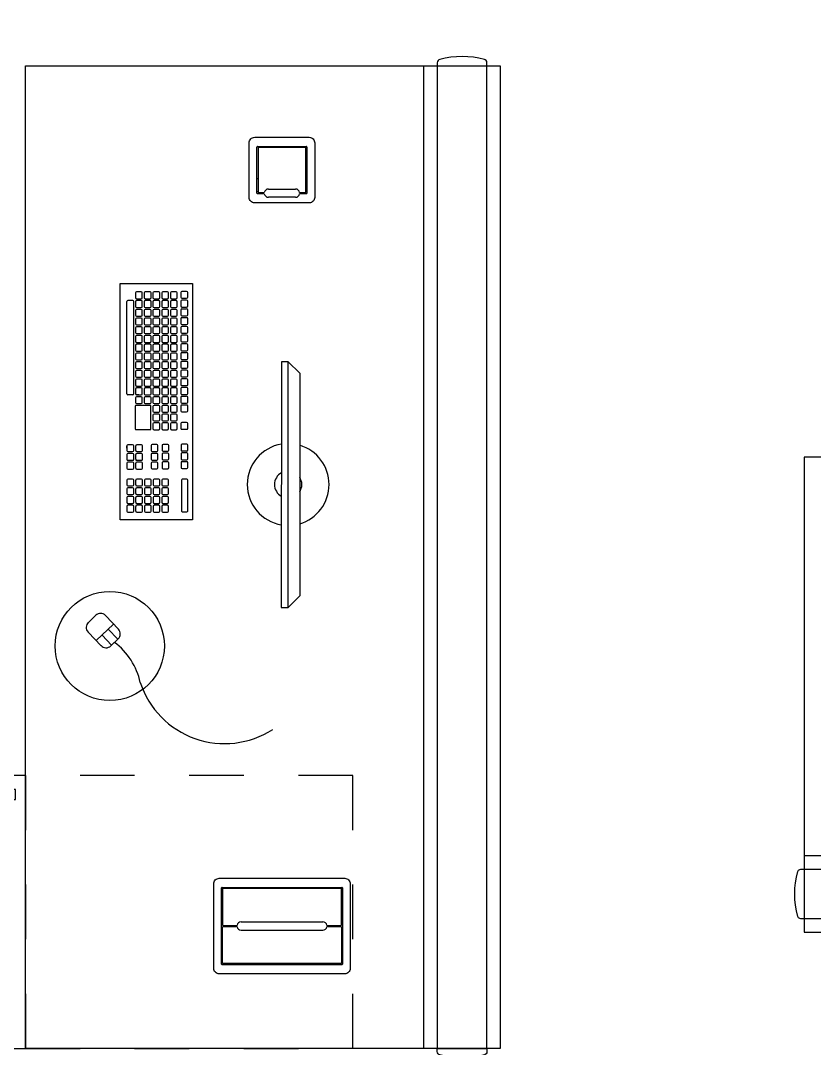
# Model space of a CAD drawing. Extents: x -1.7 to 87, y -33.6 to 19.
# Drawn here: x 11.156 to 12.611, y 4.284 to 6.167 of the extents above; entities that cross this region are included whole.
import ezdxf

# ---------------------------------------------------------------- set-up
doc = ezdxf.new("R2010")
doc.units = 0
doc.linetypes.add('DASHED2', pattern=[9.525, 6.35, -3.175])
doc.linetypes.add('HIDDEN', pattern=[0.375, 0.25, -0.125])
doc.layers.add('AR-MOB', color=2, linetype='Continuous')

# ---------------------------------------------------------------- blocks, each defined once
blk = doc.blocks.new('ar-mob.33')
at = {"color": 1}
for p, q in [((43.9682, -4.3999), (43.9682, -4.4056)), ((43.9682, -4.4056), (43.9699, -4.4056)), ((43.9699, -4.4056), (44.0575, -4.4056)), ((44.0575, -4.4056), (44.0592, -4.4056)), ((44.0592, -4.4056), (44.0592, -4.3999)), ((43.6827, -4.9476), (43.6824, -5.3976)), ((43.6952, -4.9476), (43.6827, -4.9476)), ((43.6949, -5.3976), (43.6952, -4.9476)), ((43.6824, -5.3976), (43.6949, -5.3976)), ((43.9682, -6.2056), (43.9699, -6.2056)), ((43.9682, -6.2114), (43.9682, -6.2056)), ((43.9699, -6.2056), (44.0575, -6.2056)), ((44.0575, -6.2056), (44.0592, -6.2056)), ((44.0592, -6.2056), (44.0592, -6.2114))]:
    blk.add_line(p, q, dxfattribs=at)
at = {"color": 253}
for p, q in [((43.6379, -4.6389), (43.6379, -4.5544)), ((43.6389, -4.5534), (43.7284, -4.5534)), ((43.7275, -4.5554), (43.6399, -4.5554)), ((43.6399, -4.5554), (43.6399, -4.6369)), ((43.7275, -4.6369), (43.7275, -4.5554)), ((43.7294, -4.5544), (43.7294, -4.6389)), ((43.6379, -4.6122), (43.6399, -4.6122)), ((43.6587, -4.6314), (43.7087, -4.6314)), ((43.6399, -4.6362), (43.6379, -4.6362)), ((43.6508, -4.6399), (43.6389, -4.6399)), ((43.6409, -4.6379), (43.6508, -4.6379)), ((43.7087, -4.6464), (43.6587, -4.6464)), ((43.7165, -4.6379), (43.7265, -4.6379)), ((43.7284, -4.6399), (43.7165, -4.6399)), ((43.5729, -6.0512), (43.5729, -5.9117)), ((43.5739, -5.9107), (43.7934, -5.9107)), ((43.7944, -5.9117), (43.7944, -6.0512)), ((43.5749, -5.9127), (43.5749, -5.9795)), ((43.7925, -5.9127), (43.5749, -5.9127)), ((43.7925, -5.9795), (43.7925, -5.9127)), ((43.5749, -5.9695), (43.5729, -5.9695)), ((43.5749, -6.0502), (43.5749, -5.9835)), ((43.5759, -5.9805), (43.6008, -5.9805)), ((43.5759, -5.9825), (43.6008, -5.9825)), ((43.5805, -5.9825), (43.5805, -5.9805)), ((43.6087, -5.974), (43.7587, -5.974)), ((43.7665, -5.9805), (43.7915, -5.9805)), ((43.7665, -5.9825), (43.7915, -5.9825)), ((43.7868, -5.9825), (43.7868, -5.9805)), ((43.7925, -5.9695), (43.7944, -5.9695)), ((43.7925, -5.9835), (43.7925, -6.0502)), ((43.5729, -5.9935), (43.5749, -5.9935)), ((43.6087, -5.989), (43.7587, -5.989)), ((43.7944, -5.9935), (43.7925, -5.9935)), ((43.7934, -6.0522), (43.5739, -6.0522)), ((43.7925, -6.0502), (43.5749, -6.0502))]:
    blk.add_line(p, q, dxfattribs=at)
at = {"color": 2}
for p, q in [((43.3872, -4.8046), (43.5198, -4.8046)), ((43.3872, -5.2375), (43.3872, -4.8046)), ((43.5198, -4.8046), (43.5198, -5.2375)), ((43.6952, -4.9476), (43.7164, -4.9688)), ((43.7164, -4.9688), (43.7161, -5.3764)), ((43.5198, -5.2375), (43.3872, -5.2375)), ((43.6949, -5.3976), (43.7161, -5.3764)), ((43.3426, -5.4122), (43.3289, -5.4252)), ((43.384, -5.4376), (43.3602, -5.4126)), ((43.3751, -5.4283), (43.3433, -5.4585)), ((43.3827, -5.4561), (43.3653, -5.4377)), ((43.3653, -5.4377), (43.3827, -5.4561)), ((43.3284, -5.4429), (43.3522, -5.4679)), ((43.3716, -5.4667), (43.3541, -5.4483)), ((43.3699, -5.4683), (43.3836, -5.4553))]:
    blk.add_line(p, q, dxfattribs=at)
at = {"color": 252}
for p, q in [((43.4259, -4.8198), (43.4172, -4.8198)), ((43.4419, -4.8198), (43.4332, -4.8198)), ((43.4579, -4.8198), (43.4492, -4.8198)), ((43.4739, -4.8198), (43.4652, -4.8198)), ((43.4899, -4.8198), (43.4812, -4.8198)), ((43.509, -4.8191), (43.5004, -4.8191)), ((43.3996, -5.0066), (43.3996, -4.8374)), ((43.4104, -4.8358), (43.4012, -4.8358)), ((43.412, -5.0066), (43.412, -4.8374)), ((43.4153, -4.8217), (43.4153, -4.8303)), ((43.4153, -4.8377), (43.4153, -4.8463)), ((43.4172, -4.8322), (43.4259, -4.8322)), ((43.4215, -4.8358), (43.4172, -4.8358)), ((43.4259, -4.8358), (43.4172, -4.8358)), ((43.4278, -4.8303), (43.4278, -4.8217)), ((43.4278, -4.8463), (43.4278, -4.8377)), ((43.4313, -4.8217), (43.4313, -4.8303)), ((43.4313, -4.8377), (43.4313, -4.8463)), ((43.4332, -4.8322), (43.4419, -4.8322)), ((43.4419, -4.8358), (43.4332, -4.8358)), ((43.4438, -4.8303), (43.4438, -4.8217)), ((43.4438, -4.8463), (43.4438, -4.8377)), ((43.4473, -4.8217), (43.4473, -4.8303)), ((43.4473, -4.8377), (43.4473, -4.8463)), ((43.4492, -4.8322), (43.4579, -4.8322)), ((43.4579, -4.8358), (43.4492, -4.8358)), ((43.4598, -4.8303), (43.4598, -4.8217)), ((43.4598, -4.8463), (43.4598, -4.8377)), ((43.4633, -4.8217), (43.4633, -4.8303)), ((43.4633, -4.8377), (43.4633, -4.8463)), ((43.4652, -4.8322), (43.4739, -4.8322)), ((43.4739, -4.8358), (43.4652, -4.8358)), ((43.4758, -4.8303), (43.4758, -4.8217)), ((43.4758, -4.8463), (43.4758, -4.8377)), ((43.4793, -4.8217), (43.4793, -4.8303)), ((43.4793, -4.8377), (43.4793, -4.8463)), ((43.4812, -4.8322), (43.4899, -4.8322)), ((43.4899, -4.8358), (43.4812, -4.8358)), ((43.4918, -4.8303), (43.4918, -4.8217)), ((43.4918, -4.8463), (43.4918, -4.8377)), ((43.4985, -4.8209), (43.4985, -4.8296)), ((43.4985, -4.8369), (43.4985, -4.8456)), ((43.5004, -4.8315), (43.509, -4.8315)), ((43.509, -4.8351), (43.5004, -4.8351)), ((43.5109, -4.8296), (43.5109, -4.8209)), ((43.5109, -4.8456), (43.5109, -4.8369)), ((43.4153, -4.8537), (43.4153, -4.8623)), ((43.4172, -4.8482), (43.4259, -4.8482)), ((43.4259, -4.8518), (43.4172, -4.8518)), ((43.4278, -4.8623), (43.4278, -4.8537)), ((43.4313, -4.8537), (43.4313, -4.8623)), ((43.4332, -4.8482), (43.4419, -4.8482)), ((43.4419, -4.8518), (43.4332, -4.8518)), ((43.4438, -4.8623), (43.4438, -4.8537)), ((43.4473, -4.8537), (43.4473, -4.8623)), ((43.4492, -4.8482), (43.4579, -4.8482)), ((43.4579, -4.8518), (43.4492, -4.8518)), ((43.4598, -4.8623), (43.4598, -4.8537)), ((43.4633, -4.8537), (43.4633, -4.8623)), ((43.4652, -4.8482), (43.4739, -4.8482)), ((43.4739, -4.8518), (43.4652, -4.8518)), ((43.4758, -4.8623), (43.4758, -4.8537)), ((43.4793, -4.8537), (43.4793, -4.8623)), ((43.4812, -4.8482), (43.4899, -4.8482)), ((43.4899, -4.8518), (43.4812, -4.8518)), ((43.4918, -4.8623), (43.4918, -4.8537)), ((43.4985, -4.8529), (43.4985, -4.8616)), ((43.5004, -4.8475), (43.509, -4.8475)), ((43.509, -4.8511), (43.5004, -4.8511)), ((43.5109, -4.8616), (43.5109, -4.8529)), ((43.4153, -4.8697), (43.4153, -4.8783)), ((43.4172, -4.8642), (43.4259, -4.8642)), ((43.4259, -4.8678), (43.4172, -4.8678)), ((43.4278, -4.8783), (43.4278, -4.8697)), ((43.4313, -4.8697), (43.4313, -4.8783)), ((43.4332, -4.8642), (43.4419, -4.8642)), ((43.4419, -4.8678), (43.4332, -4.8678)), ((43.4438, -4.8783), (43.4438, -4.8697)), ((43.4473, -4.8697), (43.4473, -4.8783)), ((43.4492, -4.8642), (43.4579, -4.8642)), ((43.4579, -4.8678), (43.4492, -4.8678)), ((43.4598, -4.8783), (43.4598, -4.8697)), ((43.4633, -4.8697), (43.4633, -4.8783)), ((43.4652, -4.8642), (43.4739, -4.8642)), ((43.4739, -4.8678), (43.4652, -4.8678)), ((43.4758, -4.8783), (43.4758, -4.8697)), ((43.4793, -4.8697), (43.4793, -4.8783)), ((43.4812, -4.8642), (43.4899, -4.8642)), ((43.4899, -4.8678), (43.4812, -4.8678)), ((43.4918, -4.8783), (43.4918, -4.8697)), ((43.4985, -4.8689), (43.4985, -4.8776)), ((43.5004, -4.8635), (43.509, -4.8635)), ((43.509, -4.8671), (43.5004, -4.8671)), ((43.5109, -4.8776), (43.5109, -4.8689)), ((43.4153, -4.8857), (43.4153, -4.8943)), ((43.4172, -4.8802), (43.4259, -4.8802)), ((43.4259, -4.8838), (43.4172, -4.8838)), ((43.4278, -4.8943), (43.4278, -4.8857)), ((43.4313, -4.8857), (43.4313, -4.8943)), ((43.4332, -4.8802), (43.4419, -4.8802)), ((43.4419, -4.8838), (43.4332, -4.8838)), ((43.4438, -4.8943), (43.4438, -4.8857)), ((43.4473, -4.8857), (43.4473, -4.8943)), ((43.4492, -4.8802), (43.4579, -4.8802)), ((43.4579, -4.8838), (43.4492, -4.8838)), ((43.4598, -4.8943), (43.4598, -4.8857)), ((43.4633, -4.8857), (43.4633, -4.8943)), ((43.4652, -4.8802), (43.4739, -4.8802)), ((43.4739, -4.8838), (43.4652, -4.8838)), ((43.4758, -4.8943), (43.4758, -4.8857)), ((43.4793, -4.8857), (43.4793, -4.8943)), ((43.4812, -4.8802), (43.4899, -4.8802)), ((43.4899, -4.8838), (43.4812, -4.8838)), ((43.4918, -4.8943), (43.4918, -4.8857)), ((43.4985, -4.8849), (43.4985, -4.8936)), ((43.5004, -4.8795), (43.509, -4.8795)), ((43.509, -4.8831), (43.5004, -4.8831)), ((43.5004, -4.8955), (43.509, -4.8955)), ((43.5109, -4.8936), (43.5109, -4.8849)), ((43.4153, -4.9017), (43.4153, -4.9103)), ((43.4172, -4.8962), (43.4259, -4.8962)), ((43.4259, -4.8998), (43.4172, -4.8998)), ((43.4172, -4.9122), (43.4259, -4.9122)), ((43.4278, -4.9103), (43.4278, -4.9017)), ((43.4313, -4.9017), (43.4313, -4.9103)), ((43.4332, -4.8962), (43.4419, -4.8962)), ((43.4419, -4.8998), (43.4332, -4.8998)), ((43.4332, -4.9122), (43.4419, -4.9122)), ((43.4438, -4.9103), (43.4438, -4.9017)), ((43.4473, -4.9017), (43.4473, -4.9103)), ((43.4492, -4.8962), (43.4579, -4.8962)), ((43.4579, -4.8998), (43.4492, -4.8998)), ((43.4492, -4.9122), (43.4579, -4.9122)), ((43.4598, -4.9103), (43.4598, -4.9017)), ((43.4633, -4.9017), (43.4633, -4.9103)), ((43.4652, -4.8962), (43.4739, -4.8962)), ((43.4739, -4.8998), (43.4652, -4.8998)), ((43.4652, -4.9122), (43.4739, -4.9122)), ((43.4758, -4.9103), (43.4758, -4.9017)), ((43.4793, -4.9017), (43.4793, -4.9103)), ((43.4812, -4.8962), (43.4899, -4.8962)), ((43.4899, -4.8998), (43.4812, -4.8998)), ((43.4812, -4.9122), (43.4899, -4.9122)), ((43.4918, -4.9103), (43.4918, -4.9017)), ((43.4985, -4.9009), (43.4985, -4.9096)), ((43.509, -4.8991), (43.5004, -4.8991)), ((43.5004, -4.9115), (43.509, -4.9115)), ((43.5109, -4.9096), (43.5109, -4.9009)), ((43.4153, -4.9177), (43.4153, -4.9263)), ((43.4259, -4.9158), (43.4172, -4.9158)), ((43.4172, -4.9282), (43.4259, -4.9282)), ((43.4259, -4.9318), (43.4172, -4.9318)), ((43.4278, -4.9263), (43.4278, -4.9177)), ((43.4313, -4.9177), (43.4313, -4.9263)), ((43.4419, -4.9158), (43.4332, -4.9158)), ((43.4332, -4.9282), (43.4419, -4.9282)), ((43.4419, -4.9318), (43.4332, -4.9318)), ((43.4438, -4.9263), (43.4438, -4.9177)), ((43.4473, -4.9177), (43.4473, -4.9263)), ((43.4579, -4.9158), (43.4492, -4.9158)), ((43.4492, -4.9282), (43.4579, -4.9282)), ((43.4579, -4.9318), (43.4492, -4.9318)), ((43.4598, -4.9263), (43.4598, -4.9177)), ((43.4633, -4.9177), (43.4633, -4.9263)), ((43.4739, -4.9158), (43.4652, -4.9158)), ((43.4652, -4.9282), (43.4739, -4.9282)), ((43.4739, -4.9318), (43.4652, -4.9318)), ((43.4758, -4.9263), (43.4758, -4.9177)), ((43.4793, -4.9177), (43.4793, -4.9263)), ((43.4899, -4.9158), (43.4812, -4.9158)), ((43.4812, -4.9282), (43.4899, -4.9282)), ((43.4899, -4.9318), (43.4812, -4.9318)), ((43.4918, -4.9263), (43.4918, -4.9177)), ((43.4985, -4.9169), (43.4985, -4.9256)), ((43.4985, -4.9329), (43.4985, -4.9416)), ((43.509, -4.9151), (43.5004, -4.9151)), ((43.5004, -4.9275), (43.509, -4.9275)), ((43.509, -4.9311), (43.5004, -4.9311)), ((43.5109, -4.9256), (43.5109, -4.9169)), ((43.5109, -4.9416), (43.5109, -4.9329)), ((43.4153, -4.9337), (43.4153, -4.9423)), ((43.4153, -4.9497), (43.4153, -4.9583)), ((43.4172, -4.9442), (43.4259, -4.9442)), ((43.4259, -4.9478), (43.4172, -4.9478)), ((43.4278, -4.9423), (43.4278, -4.9337)), ((43.4278, -4.9583), (43.4278, -4.9497)), ((43.4313, -4.9337), (43.4313, -4.9423)), ((43.4313, -4.9497), (43.4313, -4.9583)), ((43.4332, -4.9442), (43.4419, -4.9442)), ((43.4419, -4.9478), (43.4332, -4.9478)), ((43.4438, -4.9423), (43.4438, -4.9337)), ((43.4438, -4.9583), (43.4438, -4.9497)), ((43.4473, -4.9337), (43.4473, -4.9423)), ((43.4473, -4.9497), (43.4473, -4.9583)), ((43.4492, -4.9442), (43.4579, -4.9442)), ((43.4579, -4.9478), (43.4492, -4.9478)), ((43.4598, -4.9423), (43.4598, -4.9337)), ((43.4598, -4.9583), (43.4598, -4.9497)), ((43.4633, -4.9337), (43.4633, -4.9423)), ((43.4633, -4.9497), (43.4633, -4.9583)), ((43.4652, -4.9442), (43.4739, -4.9442)), ((43.4739, -4.9478), (43.4652, -4.9478)), ((43.4758, -4.9423), (43.4758, -4.9337)), ((43.4758, -4.9583), (43.4758, -4.9497)), ((43.4793, -4.9337), (43.4793, -4.9423)), ((43.4793, -4.9497), (43.4793, -4.9583)), ((43.4812, -4.9442), (43.4899, -4.9442)), ((43.4899, -4.9478), (43.4812, -4.9478)), ((43.4918, -4.9423), (43.4918, -4.9337)), ((43.4918, -4.9583), (43.4918, -4.9497)), ((43.4985, -4.9489), (43.4985, -4.9576)), ((43.5004, -4.9435), (43.509, -4.9435)), ((43.509, -4.9471), (43.5004, -4.9471)), ((43.5109, -4.9576), (43.5109, -4.9489)), ((43.4153, -4.9657), (43.4153, -4.9743)), ((43.4172, -4.9602), (43.4259, -4.9602)), ((43.4259, -4.9638), (43.4172, -4.9638)), ((43.4278, -4.9743), (43.4278, -4.9657)), ((43.4313, -4.9657), (43.4313, -4.9743)), ((43.4332, -4.9602), (43.4419, -4.9602)), ((43.4419, -4.9638), (43.4332, -4.9638)), ((43.4438, -4.9743), (43.4438, -4.9657)), ((43.4473, -4.9657), (43.4473, -4.9743)), ((43.4492, -4.9602), (43.4579, -4.9602)), ((43.4579, -4.9638), (43.4492, -4.9638)), ((43.4598, -4.9743), (43.4598, -4.9657)), ((43.4633, -4.9657), (43.4633, -4.9743)), ((43.4652, -4.9602), (43.4739, -4.9602)), ((43.4739, -4.9638), (43.4652, -4.9638)), ((43.4758, -4.9743), (43.4758, -4.9657)), ((43.4793, -4.9657), (43.4793, -4.9743)), ((43.4812, -4.9602), (43.4899, -4.9602)), ((43.4899, -4.9638), (43.4812, -4.9638)), ((43.4918, -4.9743), (43.4918, -4.9657)), ((43.4985, -4.9649), (43.4985, -4.9736)), ((43.5004, -4.9595), (43.509, -4.9595)), ((43.509, -4.9631), (43.5004, -4.9631)), ((43.5109, -4.9736), (43.5109, -4.9649)), ((43.4153, -4.9817), (43.4153, -4.9903)), ((43.4172, -4.9762), (43.4259, -4.9762)), ((43.4259, -4.9798), (43.4172, -4.9798)), ((43.4278, -4.9903), (43.4278, -4.9817)), ((43.4313, -4.9817), (43.4313, -4.9903)), ((43.4332, -4.9762), (43.4419, -4.9762)), ((43.4419, -4.9798), (43.4332, -4.9798)), ((43.4438, -4.9903), (43.4438, -4.9817)), ((43.4473, -4.9817), (43.4473, -4.9903)), ((43.4492, -4.9762), (43.4579, -4.9762)), ((43.4579, -4.9798), (43.4492, -4.9798)), ((43.4598, -4.9903), (43.4598, -4.9817)), ((43.4633, -4.9817), (43.4633, -4.9903)), ((43.4652, -4.9762), (43.4739, -4.9762)), ((43.4739, -4.9798), (43.4652, -4.9798)), ((43.4758, -4.9903), (43.4758, -4.9817)), ((43.4793, -4.9817), (43.4793, -4.9903)), ((43.4812, -4.9762), (43.4899, -4.9762)), ((43.4899, -4.9798), (43.4812, -4.9798)), ((43.4918, -4.9903), (43.4918, -4.9817)), ((43.4985, -4.9809), (43.4985, -4.9896)), ((43.5004, -4.9755), (43.509, -4.9755)), ((43.509, -4.9791), (43.5004, -4.9791)), ((43.5109, -4.9896), (43.5109, -4.9809)), ((43.4104, -5.0082), (43.4012, -5.0082)), ((43.4153, -4.9977), (43.4153, -5.0063)), ((43.4172, -4.9922), (43.4259, -4.9922)), ((43.4259, -4.9958), (43.4172, -4.9958)), ((43.4172, -5.0082), (43.4259, -5.0082)), ((43.4215, -5.0082), (43.4172, -5.0082)), ((43.4278, -5.0063), (43.4278, -4.9977)), ((43.4313, -4.9977), (43.4313, -5.0063)), ((43.4332, -4.9922), (43.4419, -4.9922)), ((43.4419, -4.9958), (43.4332, -4.9958)), ((43.4332, -5.0082), (43.4419, -5.0082)), ((43.4438, -5.0063), (43.4438, -4.9977)), ((43.4473, -4.9977), (43.4473, -5.0063)), ((43.4492, -4.9922), (43.4579, -4.9922)), ((43.4579, -4.9958), (43.4492, -4.9958)), ((43.4492, -5.0082), (43.4579, -5.0082)), ((43.4598, -5.0063), (43.4598, -4.9977)), ((43.4633, -4.9977), (43.4633, -5.0063)), ((43.4652, -4.9922), (43.4739, -4.9922)), ((43.4739, -4.9958), (43.4652, -4.9958)), ((43.4652, -5.0082), (43.4739, -5.0082)), ((43.4758, -5.0063), (43.4758, -4.9977)), ((43.4793, -4.9977), (43.4793, -5.0063)), ((43.4812, -4.9922), (43.4899, -4.9922)), ((43.4899, -4.9958), (43.4812, -4.9958)), ((43.4812, -5.0082), (43.4899, -5.0082)), ((43.4918, -5.0063), (43.4918, -4.9977)), ((43.4985, -4.9969), (43.4985, -5.0056)), ((43.5004, -4.9915), (43.509, -4.9915)), ((43.509, -4.9951), (43.5004, -4.9951)), ((43.5004, -5.0075), (43.509, -5.0075)), ((43.5109, -5.0056), (43.5109, -4.9969)), ((43.4153, -5.0137), (43.4153, -5.0223)), ((43.4259, -5.0118), (43.4172, -5.0118)), ((43.4172, -5.0242), (43.4259, -5.0242)), ((43.4278, -5.0223), (43.4278, -5.0137)), ((43.4313, -5.0137), (43.4313, -5.0223)), ((43.4419, -5.0118), (43.4332, -5.0118)), ((43.4332, -5.0242), (43.4419, -5.0242)), ((43.4438, -5.0223), (43.4438, -5.0137)), ((43.4473, -5.0137), (43.4473, -5.0223)), ((43.4579, -5.0118), (43.4492, -5.0118)), ((43.4492, -5.0242), (43.4579, -5.0242)), ((43.4598, -5.0223), (43.4598, -5.0137)), ((43.4633, -5.0137), (43.4633, -5.0223)), ((43.4739, -5.0118), (43.4652, -5.0118)), ((43.4652, -5.0242), (43.4739, -5.0242)), ((43.4758, -5.0223), (43.4758, -5.0137)), ((43.4793, -5.0137), (43.4793, -5.0223)), ((43.4899, -5.0118), (43.4812, -5.0118)), ((43.4812, -5.0242), (43.4899, -5.0242)), ((43.4918, -5.0223), (43.4918, -5.0137)), ((43.4985, -5.0129), (43.4985, -5.0216)), ((43.509, -5.0111), (43.5004, -5.0111)), ((43.5004, -5.0235), (43.509, -5.0235)), ((43.509, -5.0271), (43.5004, -5.0271)), ((43.5109, -5.0216), (43.5109, -5.0129)), ((43.4149, -5.0292), (43.4149, -5.0704)), ((43.4421, -5.0276), (43.4165, -5.0276)), ((43.4437, -5.0704), (43.4437, -5.0292)), ((43.4473, -5.0297), (43.4473, -5.0383)), ((43.4473, -5.0457), (43.4473, -5.0543)), ((43.4579, -5.0278), (43.4492, -5.0278)), ((43.4492, -5.0402), (43.4579, -5.0402)), ((43.4579, -5.0438), (43.4492, -5.0438)), ((43.4598, -5.0383), (43.4598, -5.0297)), ((43.4598, -5.0543), (43.4598, -5.0457)), ((43.4633, -5.0297), (43.4633, -5.0383)), ((43.4633, -5.0457), (43.4633, -5.0543)), ((43.4739, -5.0278), (43.4652, -5.0278)), ((43.4652, -5.0402), (43.4739, -5.0402)), ((43.4739, -5.0438), (43.4652, -5.0438)), ((43.4758, -5.0383), (43.4758, -5.0297)), ((43.4758, -5.0543), (43.4758, -5.0457)), ((43.4793, -5.0297), (43.4793, -5.0383)), ((43.4793, -5.0457), (43.4793, -5.0543)), ((43.4899, -5.0278), (43.4812, -5.0278)), ((43.4812, -5.0402), (43.4899, -5.0402)), ((43.4899, -5.0438), (43.4812, -5.0438)), ((43.4918, -5.0383), (43.4918, -5.0297)), ((43.4918, -5.0543), (43.4918, -5.0457)), ((43.4985, -5.0289), (43.4985, -5.0376)), ((43.5004, -5.0395), (43.509, -5.0395)), ((43.5109, -5.0376), (43.5109, -5.0289)), ((43.4473, -5.0617), (43.4473, -5.0703)), ((43.4492, -5.0562), (43.4579, -5.0562)), ((43.4579, -5.0598), (43.4492, -5.0598)), ((43.4598, -5.0703), (43.4598, -5.0617)), ((43.4633, -5.0617), (43.4633, -5.0703)), ((43.4652, -5.0562), (43.4739, -5.0562)), ((43.4739, -5.0598), (43.4652, -5.0598)), ((43.4758, -5.0703), (43.4758, -5.0617)), ((43.4793, -5.0617), (43.4793, -5.0703)), ((43.4812, -5.0562), (43.4899, -5.0562)), ((43.4899, -5.0598), (43.4812, -5.0598)), ((43.4918, -5.0703), (43.4918, -5.0617)), ((43.4985, -5.0609), (43.4985, -5.0696)), ((43.509, -5.0591), (43.5004, -5.0591)), ((43.5109, -5.0696), (43.5109, -5.0609)), ((43.4165, -5.072), (43.4421, -5.072)), ((43.4492, -5.0722), (43.4579, -5.0722)), ((43.4652, -5.0722), (43.4739, -5.0722)), ((43.4812, -5.0722), (43.4899, -5.0722)), ((43.5004, -5.0715), (43.509, -5.0715)), ((43.3996, -5.106), (43.3996, -5.1017)), ((43.3996, -5.1017), (43.3996, -5.1104)), ((43.4101, -5.0998), (43.4015, -5.0998)), ((43.412, -5.106), (43.412, -5.1017)), ((43.412, -5.1104), (43.412, -5.1017)), ((43.4156, -5.1017), (43.4156, -5.1104)), ((43.4261, -5.0998), (43.4175, -5.0998)), ((43.428, -5.1104), (43.428, -5.1017)), ((43.4438, -5.1014), (43.4438, -5.1101)), ((43.4544, -5.0995), (43.4457, -5.0995)), ((43.4563, -5.1101), (43.4563, -5.1014)), ((43.4639, -5.101), (43.4639, -5.1097)), ((43.4745, -5.0991), (43.4658, -5.0991)), ((43.4764, -5.1097), (43.4764, -5.101)), ((43.4987, -5.1007), (43.4987, -5.1094)), ((43.5093, -5.0988), (43.5006, -5.0988)), ((43.5112, -5.1094), (43.5112, -5.1007)), ((43.3996, -5.1177), (43.3996, -5.1264)), ((43.4015, -5.1123), (43.4101, -5.1123)), ((43.4101, -5.1158), (43.4015, -5.1158)), ((43.412, -5.1264), (43.412, -5.1177)), ((43.4156, -5.1177), (43.4156, -5.1264)), ((43.4175, -5.1123), (43.4261, -5.1123)), ((43.4261, -5.1158), (43.4175, -5.1158)), ((43.428, -5.1264), (43.428, -5.1177)), ((43.4438, -5.1174), (43.4438, -5.1261)), ((43.4457, -5.112), (43.4544, -5.112)), ((43.4544, -5.1155), (43.4457, -5.1155)), ((43.4563, -5.1261), (43.4563, -5.1174)), ((43.4639, -5.117), (43.4639, -5.1257)), ((43.4658, -5.1116), (43.4745, -5.1116)), ((43.4745, -5.1151), (43.4658, -5.1151)), ((43.4764, -5.1257), (43.4764, -5.117)), ((43.4987, -5.1167), (43.4987, -5.1254)), ((43.5006, -5.1112), (43.5093, -5.1112)), ((43.5093, -5.1148), (43.5006, -5.1148)), ((43.5112, -5.1254), (43.5112, -5.1167)), ((43.3996, -5.1337), (43.3996, -5.1424)), ((43.4015, -5.1283), (43.4101, -5.1283)), ((43.4101, -5.1318), (43.4015, -5.1318)), ((43.412, -5.1424), (43.412, -5.1337)), ((43.4156, -5.1337), (43.4156, -5.1424)), ((43.4175, -5.1283), (43.4261, -5.1283)), ((43.4261, -5.1318), (43.4175, -5.1318)), ((43.428, -5.1424), (43.428, -5.1337)), ((43.4438, -5.1334), (43.4438, -5.1421)), ((43.4457, -5.128), (43.4544, -5.128)), ((43.4544, -5.1315), (43.4457, -5.1315)), ((43.4563, -5.1421), (43.4563, -5.1334)), ((43.4639, -5.133), (43.4639, -5.1417)), ((43.4658, -5.1276), (43.4745, -5.1276)), ((43.4745, -5.1311), (43.4658, -5.1311)), ((43.4764, -5.1417), (43.4764, -5.133)), ((43.4987, -5.1327), (43.4987, -5.1414)), ((43.5006, -5.1272), (43.5093, -5.1272)), ((43.5093, -5.1308), (43.5006, -5.1308)), ((43.5112, -5.1414), (43.5112, -5.1327)), ((43.4015, -5.1443), (43.4101, -5.1443)), ((43.4175, -5.1443), (43.4261, -5.1443)), ((43.4457, -5.144), (43.4544, -5.144)), ((43.4658, -5.1436), (43.4745, -5.1436)), ((43.5006, -5.1432), (43.5093, -5.1432)), ((43.3996, -5.1646), (43.3996, -5.1732)), ((43.4101, -5.1627), (43.4015, -5.1627)), ((43.4015, -5.1751), (43.4101, -5.1751)), ((43.412, -5.1732), (43.412, -5.1646)), ((43.4156, -5.1646), (43.4156, -5.1732)), ((43.4261, -5.1627), (43.4175, -5.1627)), ((43.4175, -5.1751), (43.4261, -5.1751)), ((43.428, -5.1732), (43.428, -5.1646)), ((43.4316, -5.1646), (43.4316, -5.1732)), ((43.4421, -5.1627), (43.4335, -5.1627)), ((43.4335, -5.1751), (43.4421, -5.1751)), ((43.444, -5.1732), (43.444, -5.1646)), ((43.4476, -5.1646), (43.4476, -5.1732)), ((43.4581, -5.1627), (43.4495, -5.1627)), ((43.4495, -5.1751), (43.4581, -5.1751)), ((43.46, -5.1732), (43.46, -5.1646)), ((43.4636, -5.1646), (43.4636, -5.1732)), ((43.4741, -5.1627), (43.4655, -5.1627)), ((43.4655, -5.1751), (43.4741, -5.1751)), ((43.476, -5.1732), (43.476, -5.1646)), ((43.4995, -5.1645), (43.4995, -5.2212)), ((43.5094, -5.1629), (43.5011, -5.1629)), ((43.511, -5.2212), (43.511, -5.1645)), ((43.3996, -5.1806), (43.3996, -5.1892)), ((43.3996, -5.1966), (43.3996, -5.2052)), ((43.4101, -5.1787), (43.4015, -5.1787)), ((43.4015, -5.1911), (43.4101, -5.1911)), ((43.4101, -5.1947), (43.4015, -5.1947)), ((43.412, -5.1892), (43.412, -5.1806)), ((43.412, -5.2052), (43.412, -5.1966)), ((43.4156, -5.1806), (43.4156, -5.1892)), ((43.4156, -5.1966), (43.4156, -5.2052)), ((43.4261, -5.1787), (43.4175, -5.1787)), ((43.4175, -5.1911), (43.4261, -5.1911)), ((43.4261, -5.1947), (43.4175, -5.1947)), ((43.428, -5.1892), (43.428, -5.1806)), ((43.428, -5.2052), (43.428, -5.1966)), ((43.4316, -5.1806), (43.4316, -5.1892)), ((43.4316, -5.1966), (43.4316, -5.2052)), ((43.4421, -5.1787), (43.4335, -5.1787)), ((43.4335, -5.1911), (43.4421, -5.1911)), ((43.4421, -5.1947), (43.4335, -5.1947)), ((43.444, -5.1892), (43.444, -5.1806)), ((43.444, -5.2052), (43.444, -5.1966)), ((43.4476, -5.1806), (43.4476, -5.1892)), ((43.4476, -5.1966), (43.4476, -5.2052)), ((43.4581, -5.1787), (43.4495, -5.1787)), ((43.4495, -5.1911), (43.4581, -5.1911)), ((43.4581, -5.1947), (43.4495, -5.1947)), ((43.46, -5.1892), (43.46, -5.1806)), ((43.46, -5.2052), (43.46, -5.1966)), ((43.4636, -5.1806), (43.4636, -5.1892)), ((43.4636, -5.1966), (43.4636, -5.2052)), ((43.4741, -5.1787), (43.4655, -5.1787)), ((43.4655, -5.1911), (43.4741, -5.1911)), ((43.4741, -5.1947), (43.4655, -5.1947)), ((43.476, -5.1892), (43.476, -5.1806)), ((43.476, -5.2052), (43.476, -5.1966)), ((43.3996, -5.2126), (43.3996, -5.2212)), ((43.4015, -5.2071), (43.4101, -5.2071)), ((43.4101, -5.2107), (43.4015, -5.2107)), ((43.412, -5.2212), (43.412, -5.2126)), ((43.4156, -5.2126), (43.4156, -5.2212)), ((43.4175, -5.2071), (43.4261, -5.2071)), ((43.4261, -5.2107), (43.4175, -5.2107)), ((43.428, -5.2212), (43.428, -5.2126)), ((43.4316, -5.2126), (43.4316, -5.2212)), ((43.4335, -5.2071), (43.4421, -5.2071)), ((43.4421, -5.2107), (43.4335, -5.2107)), ((43.444, -5.2212), (43.444, -5.2126)), ((43.4476, -5.2126), (43.4476, -5.2212)), ((43.4495, -5.2071), (43.4581, -5.2071)), ((43.4581, -5.2107), (43.4495, -5.2107)), ((43.46, -5.2212), (43.46, -5.2126)), ((43.4636, -5.2126), (43.4636, -5.2212)), ((43.4655, -5.2071), (43.4741, -5.2071)), ((43.4741, -5.2107), (43.4655, -5.2107)), ((43.476, -5.2212), (43.476, -5.2126)), ((43.4015, -5.2231), (43.4101, -5.2231)), ((43.4175, -5.2231), (43.4261, -5.2231)), ((43.4335, -5.2231), (43.4421, -5.2231)), ((43.4495, -5.2231), (43.4581, -5.2231)), ((43.4655, -5.2231), (43.4741, -5.2231)), ((43.5011, -5.2228), (43.5094, -5.2228))]:
    blk.add_line(p, q, dxfattribs=at)
at = {"color": 252, "linetype": 'DASHED2', "ltscale": 0.01}
blk.add_line((42.7837, -5.9958), (42.4317, -5.9958), dxfattribs=at)
at = {"color": 252, "linetype": 'HIDDEN', "ltscale": 0.01}
blk.add_line((42.7837, -6.0917), (42.4317, -6.0917), dxfattribs=at)
at = {"color": 2}
blk.add_lwpolyline([(44.0837, -6.2056), (43.2137, -6.2056), (43.2137, -4.4056), (44.0837, -4.4056)], dxfattribs=at)
blk.add_lwpolyline([(43.9437, -6.2056), (43.9437, -4.4056), (44.0837, -4.4056), (44.0837, -6.2056)], close=True, dxfattribs=at)
at = {"color": 1}
for points in [[(43.9699, -4.3957), (43.9699, -4.3957, 0.194191), (43.9682, -4.3999)], [(43.9726, -4.3941), (43.9726, -4.3941, 0.134874), (43.9699, -4.3957)], [(44.0548, -4.3941), (44.0548, -4.3941, 0.134348), (43.9726, -4.3941)], [(44.0575, -4.3957), (44.0575, -4.3957, 0.134906), (44.0548, -4.3941)], [(44.0592, -4.3999), (44.0592, -4.3999, 0.194191), (44.0575, -4.3957)], [(43.9699, -6.2155), (43.9699, -6.2155, -0.194191), (43.9682, -6.2114)], [(44.0592, -6.2114), (44.0592, -6.2114, -0.194191), (44.0575, -6.2155)], [(43.9726, -6.2171), (43.9726, -6.2171, -0.134874), (43.9699, -6.2155)], [(44.0548, -6.2171), (44.0548, -6.2171, -0.134348), (43.9726, -6.2171)], [(44.0575, -6.2155), (44.0575, -6.2155, -0.134906), (44.0548, -6.2171)]]:
    blk.add_lwpolyline(points, format="xyb", dxfattribs=at)
for points in [[(43.9687, -6.2056), (43.9687, -4.4056), (44.0587, -4.4056), (44.0587, -6.2056)], [(43.2137, -5.7056), (42.4137, -5.7056), (42.4137, -6.2056), (43.2137, -6.2056)], [(42.8317, -5.7096), (42.4317, -5.7096), (42.4317, -5.7276), (42.8317, -5.7276)], [(43.1957, -5.7316), (42.7957, -5.7316), (42.7957, -5.7496), (43.1957, -5.7496)]]:
    blk.add_lwpolyline(points, close=True, dxfattribs=at)
at = {"color": 253}
for points in [[(43.7437, -4.6467, -0.414214), (43.7337, -4.6567), (43.6337, -4.6567, -0.414214), (43.6236, -4.6467), (43.6236, -4.5467, -0.414214), (43.6337, -4.5366), (43.7337, -4.5366, -0.414214), (43.7437, -4.5467)], [(43.7987, -5.8939, -0.414214), (43.8087, -5.904), (43.8087, -6.059, -0.414214), (43.7987, -6.069), (43.5687, -6.069, -0.414214), (43.5586, -6.059), (43.5586, -5.904, -0.414214), (43.5687, -5.8939)]]:
    blk.add_lwpolyline(points, format="xyb", close=True, dxfattribs=at)
at = {"color": 252, "linetype": 'DASHED2', "ltscale": 0.01}
for points in [[(43.8137, -5.7056), (43.2137, -5.7056), (43.2137, -6.2056), (43.8137, -6.2056)], [(42.7837, -5.78), (42.4317, -5.78), (42.4317, -6.1876), (42.7837, -6.1876)]]:
    blk.add_lwpolyline(points, close=True, dxfattribs=at)
at = {"color": 1}
blk.add_circle((43.3682, -5.4684), 0.1, dxfattribs=at)
at = {"color": 253}
for centre, radius, start, end in [((43.6389, -4.5544), 0.001, 90, 180), ((43.7284, -4.5544), 0.001, 0, 90), ((43.6587, -4.6389), 0.0075, 90, 169.1931), ((43.7087, -4.6389), 0.0075, 10.8069, 90), ((43.6389, -4.6389), 0.001, 180, 270), ((43.6409, -4.6369), 0.001, 180, 270), ((43.6508, -4.6374), 0.0005, 270, 349.1931), ((43.6508, -4.6404), 0.0005, 10.8069, 90), ((43.6587, -4.6389), 0.0075, 190.8069, 270), ((43.7087, -4.6389), 0.0075, 270, 349.1931), ((43.7165, -4.6374), 0.0005, 190.8069, 270), ((43.7165, -4.6404), 0.0005, 90, 169.1931), ((43.7265, -4.6369), 0.001, 270, 0), ((43.7284, -4.6389), 0.001, 270, 0), ((43.5739, -5.9117), 0.001, 90, 180), ((43.7934, -5.9117), 0.001, 0, 90), ((43.5759, -5.9795), 0.001, 180, 270), ((43.5759, -5.9835), 0.001, 90, 180), ((43.6008, -5.98), 0.0005, 270, 349.1931), ((43.6008, -5.983), 0.0005, 10.8069, 90), ((43.6087, -5.9815), 0.0075, 90, 169.1931), ((43.6087, -5.9815), 0.0075, 190.8069, 270), ((43.7587, -5.9815), 0.0075, 10.8069, 90), ((43.7587, -5.9815), 0.0075, 270, 349.1931), ((43.7665, -5.98), 0.0005, 190.8069, 270), ((43.7665, -5.983), 0.0005, 90, 169.1931), ((43.7915, -5.9795), 0.001, 270, 0), ((43.7915, -5.9835), 0.001, 0, 90), ((43.5739, -6.0512), 0.001, 180, 270), ((43.7934, -6.0512), 0.001, 270, 0)]:
    blk.add_arc(centre, radius, start, end, dxfattribs=at)
at = {"color": 252}
for centre, radius, start, end in [((43.4172, -4.8217), 0.00189, 90, 180), ((43.4259, -4.8217), 0.00189, 360, 90), ((43.4332, -4.8217), 0.00189, 90, 180), ((43.4419, -4.8217), 0.00189, 360, 90), ((43.4492, -4.8217), 0.00189, 90, 180), ((43.4579, -4.8217), 0.00189, 360, 90), ((43.4652, -4.8217), 0.00189, 90, 180), ((43.4739, -4.8217), 0.00189, 360, 90), ((43.4812, -4.8217), 0.00189, 90, 180), ((43.4899, -4.8217), 0.00189, 360, 90), ((43.5004, -4.8209), 0.00189, 90, 180), ((43.509, -4.8209), 0.00189, 360, 90), ((43.4012, -4.8374), 0.0016, 90, 180), ((43.4104, -4.8374), 0.0016, 0, 90), ((43.4172, -4.8303), 0.00189, 180, 270), ((43.4172, -4.8377), 0.00189, 90, 180), ((43.4259, -4.8303), 0.00189, 270, 360), ((43.4259, -4.8377), 0.00189, 0, 90), ((43.4332, -4.8303), 0.00189, 180, 270), ((43.4332, -4.8377), 0.00189, 90, 180), ((43.4419, -4.8303), 0.00189, 270, 360), ((43.4419, -4.8377), 0.00189, 360, 90), ((43.4492, -4.8303), 0.00189, 180, 270), ((43.4492, -4.8377), 0.00189, 90, 180), ((43.4579, -4.8303), 0.00189, 270, 360), ((43.4579, -4.8377), 0.00189, 0, 90), ((43.4652, -4.8303), 0.00189, 180, 270), ((43.4652, -4.8377), 0.00189, 90, 180), ((43.4739, -4.8303), 0.00189, 270, 0), ((43.4739, -4.8377), 0.00189, 0, 90), ((43.4812, -4.8303), 0.00189, 180, 270), ((43.4812, -4.8377), 0.00189, 90, 180), ((43.4899, -4.8303), 0.00189, 270, 360), ((43.4899, -4.8377), 0.00189, 360, 90), ((43.5004, -4.8296), 0.00189, 180, 270), ((43.5004, -4.8369), 0.00189, 90, 180), ((43.509, -4.8296), 0.00189, 270, 0), ((43.509, -4.8369), 0.00189, 0, 90), ((43.4172, -4.8463), 0.00189, 180, 270), ((43.4172, -4.8537), 0.00189, 90, 180), ((43.4259, -4.8463), 0.00189, 270, 0), ((43.4259, -4.8537), 0.00189, 0, 90), ((43.4332, -4.8463), 0.00189, 180, 270), ((43.4332, -4.8537), 0.00189, 90, 180), ((43.4419, -4.8463), 0.00189, 270, 0), ((43.4419, -4.8537), 0.00189, 360, 90), ((43.4492, -4.8463), 0.00189, 180, 270), ((43.4492, -4.8537), 0.00189, 90, 180), ((43.4579, -4.8463), 0.00189, 270, 0), ((43.4579, -4.8537), 0.00189, 360, 90), ((43.4652, -4.8463), 0.00189, 180, 270), ((43.4652, -4.8537), 0.00189, 90, 180), ((43.4739, -4.8463), 0.00189, 270, 0), ((43.4739, -4.8537), 0.00189, 0, 90), ((43.4812, -4.8463), 0.00189, 180, 270), ((43.4812, -4.8537), 0.00189, 90, 180), ((43.4899, -4.8463), 0.00189, 270, 0), ((43.4899, -4.8537), 0.00189, 0, 90), ((43.5004, -4.8456), 0.00189, 180, 270), ((43.5004, -4.8529), 0.00189, 90, 180), ((43.509, -4.8456), 0.00189, 270, 0), ((43.509, -4.8529), 0.00189, 360, 90), ((43.4172, -4.8623), 0.00189, 180, 270), ((43.4172, -4.8697), 0.00189, 90, 180), ((43.4259, -4.8623), 0.00189, 270, 360), ((43.4259, -4.8697), 0.00189, 0, 90), ((43.4332, -4.8623), 0.00189, 180, 270), ((43.4332, -4.8697), 0.00189, 90, 180), ((43.4419, -4.8623), 0.00189, 270, 360), ((43.4419, -4.8697), 0.00189, 0, 90), ((43.4492, -4.8623), 0.00189, 180, 270), ((43.4492, -4.8697), 0.00189, 90, 180), ((43.4579, -4.8623), 0.00189, 270, 0), ((43.4579, -4.8697), 0.00189, 0, 90), ((43.4652, -4.8623), 0.00189, 180, 270), ((43.4652, -4.8697), 0.00189, 90, 180), ((43.4739, -4.8623), 0.00189, 270, 0), ((43.4739, -4.8697), 0.00189, 0, 90), ((43.4812, -4.8623), 0.00189, 180, 270), ((43.4812, -4.8697), 0.00189, 90, 180), ((43.4899, -4.8623), 0.00189, 270, 0), ((43.4899, -4.8697), 0.00189, 360, 90), ((43.5004, -4.8616), 0.00189, 180, 270), ((43.5004, -4.8689), 0.00189, 90, 180), ((43.509, -4.8616), 0.00189, 270, 0), ((43.509, -4.8689), 0.00189, 0, 90), ((43.4172, -4.8783), 0.00189, 180, 270), ((43.4172, -4.8857), 0.00189, 90, 180), ((43.4172, -4.8943), 0.00189, 180, 270), ((43.4259, -4.8783), 0.00189, 270, 0), ((43.4259, -4.8857), 0.00189, 0, 90), ((43.4259, -4.8943), 0.00189, 270, 360), ((43.4332, -4.8783), 0.00189, 180, 270), ((43.4332, -4.8857), 0.00189, 90, 180), ((43.4332, -4.8943), 0.00189, 180, 270), ((43.4419, -4.8783), 0.00189, 270, 0), ((43.4419, -4.8857), 0.00189, 0, 90), ((43.4419, -4.8943), 0.00189, 270, 360), ((43.4492, -4.8783), 0.00189, 180, 270), ((43.4492, -4.8857), 0.00189, 90, 180), ((43.4492, -4.8943), 0.00189, 180, 270), ((43.4579, -4.8783), 0.00189, 270, 0), ((43.4579, -4.8857), 0.00189, 0, 90), ((43.4579, -4.8943), 0.00189, 270, 0), ((43.4652, -4.8783), 0.00189, 180, 270), ((43.4652, -4.8857), 0.00189, 90, 180), ((43.4652, -4.8943), 0.00189, 180, 270), ((43.4739, -4.8783), 0.00189, 270, 360), ((43.4739, -4.8857), 0.00189, 0, 90), ((43.4739, -4.8943), 0.00189, 270, 0), ((43.4812, -4.8783), 0.00189, 180, 270), ((43.4812, -4.8857), 0.00189, 90, 180), ((43.4812, -4.8943), 0.00189, 180, 270), ((43.4899, -4.8783), 0.00189, 270, 0), ((43.4899, -4.8857), 0.00189, 0, 90), ((43.4899, -4.8943), 0.00189, 270, 360), ((43.5004, -4.8776), 0.00189, 180, 270), ((43.5004, -4.8849), 0.00189, 90, 180), ((43.5004, -4.8936), 0.00189, 180, 270), ((43.509, -4.8776), 0.00189, 270, 0), ((43.509, -4.8849), 0.00189, 0, 90), ((43.509, -4.8936), 0.00189, 270, 360), ((43.4172, -4.9017), 0.00189, 90, 180), ((43.4172, -4.9103), 0.00189, 180, 270), ((43.4259, -4.9017), 0.00189, 360, 90), ((43.4259, -4.9103), 0.00189, 270, 360), ((43.4332, -4.9017), 0.00189, 90, 180), ((43.4332, -4.9103), 0.00189, 180, 270), ((43.4419, -4.9017), 0.00189, 360, 90), ((43.4419, -4.9103), 0.00189, 270, 0), ((43.4492, -4.9017), 0.00189, 90, 180), ((43.4492, -4.9103), 0.00189, 180, 270), ((43.4579, -4.9017), 0.00189, 0, 90), ((43.4579, -4.9103), 0.00189, 270, 0), ((43.4652, -4.9017), 0.00189, 90, 180), ((43.4652, -4.9103), 0.00189, 180, 270), ((43.4739, -4.9017), 0.00189, 360, 90), ((43.4739, -4.9103), 0.00189, 270, 0), ((43.4812, -4.9017), 0.00189, 90, 180), ((43.4812, -4.9103), 0.00189, 180, 270), ((43.4899, -4.9017), 0.00189, 360, 90), ((43.4899, -4.9103), 0.00189, 270, 360), ((43.5004, -4.9009), 0.00189, 90, 180), ((43.5004, -4.9096), 0.00189, 180, 270), ((43.509, -4.9009), 0.00189, 0, 90), ((43.509, -4.9096), 0.00189, 270, 360), ((43.4172, -4.9177), 0.00189, 90, 180), ((43.4172, -4.9263), 0.00189, 180, 270), ((43.4172, -4.9337), 0.00189, 90, 180), ((43.4259, -4.9177), 0.00189, 0, 90), ((43.4259, -4.9263), 0.00189, 270, 0), ((43.4259, -4.9337), 0.00189, 0, 90), ((43.4332, -4.9177), 0.00189, 90, 180), ((43.4332, -4.9263), 0.00189, 180, 270), ((43.4332, -4.9337), 0.00189, 90, 180), ((43.4419, -4.9177), 0.00189, 360, 90), ((43.4419, -4.9263), 0.00189, 270, 0), ((43.4419, -4.9337), 0.00189, 360, 90), ((43.4492, -4.9177), 0.00189, 90, 180), ((43.4492, -4.9263), 0.00189, 180, 270), ((43.4492, -4.9337), 0.00189, 90, 180), ((43.4579, -4.9177), 0.00189, 360, 90), ((43.4579, -4.9263), 0.00189, 270, 0), ((43.4579, -4.9337), 0.00189, 360, 90), ((43.4652, -4.9177), 0.00189, 90, 180), ((43.4652, -4.9263), 0.00189, 180, 270), ((43.4652, -4.9337), 0.00189, 90, 180), ((43.4739, -4.9177), 0.00189, 0, 90), ((43.4739, -4.9263), 0.00189, 270, 0), ((43.4739, -4.9337), 0.00189, 360, 90), ((43.4812, -4.9177), 0.00189, 90, 180), ((43.4812, -4.9263), 0.00189, 180, 270), ((43.4812, -4.9337), 0.00189, 90, 180), ((43.4899, -4.9177), 0.00189, 0, 90), ((43.4899, -4.9263), 0.00189, 270, 0), ((43.4899, -4.9337), 0.00189, 0, 90), ((43.5004, -4.9169), 0.00189, 90, 180), ((43.5004, -4.9256), 0.00189, 180, 270), ((43.5004, -4.9329), 0.00189, 90, 180), ((43.509, -4.9169), 0.00189, 0, 90), ((43.509, -4.9256), 0.00189, 270, 0), ((43.509, -4.9329), 0.00189, 0, 90), ((43.4172, -4.9423), 0.00189, 180, 270), ((43.4172, -4.9497), 0.00189, 90, 180), ((43.4259, -4.9423), 0.00189, 270, 0), ((43.4259, -4.9497), 0.00189, 0, 90), ((43.4332, -4.9423), 0.00189, 180, 270), ((43.4332, -4.9497), 0.00189, 90, 180), ((43.4419, -4.9423), 0.00189, 270, 0), ((43.4419, -4.9497), 0.00189, 360, 90), ((43.4492, -4.9423), 0.00189, 180, 270), ((43.4492, -4.9497), 0.00189, 90, 180), ((43.4579, -4.9423), 0.00189, 270, 0), ((43.4579, -4.9497), 0.00189, 0, 90), ((43.4652, -4.9423), 0.00189, 180, 270), ((43.4652, -4.9497), 0.00189, 90, 180), ((43.4739, -4.9423), 0.00189, 270, 360), ((43.4739, -4.9497), 0.00189, 360, 90), ((43.4812, -4.9423), 0.00189, 180, 270), ((43.4812, -4.9497), 0.00189, 90, 180), ((43.4899, -4.9423), 0.00189, 270, 0), ((43.4899, -4.9497), 0.00189, 0, 90), ((43.5004, -4.9416), 0.00189, 180, 270), ((43.5004, -4.9489), 0.00189, 90, 180), ((43.509, -4.9416), 0.00189, 270, 0), ((43.509, -4.9489), 0.00189, 0, 90), ((43.4172, -4.9583), 0.00189, 180, 270), ((43.4172, -4.9657), 0.00189, 90, 180), ((43.4259, -4.9583), 0.00189, 270, 0), ((43.4259, -4.9657), 0.00189, 0, 90), ((43.4332, -4.9583), 0.00189, 180, 270), ((43.4332, -4.9657), 0.00189, 90, 180), ((43.4419, -4.9583), 0.00189, 270, 360), ((43.4419, -4.9657), 0.00189, 0, 90), ((43.4492, -4.9583), 0.00189, 180, 270), ((43.4492, -4.9657), 0.00189, 90, 180), ((43.4579, -4.9583), 0.00189, 270, 0), ((43.4579, -4.9657), 0.00189, 0, 90), ((43.4652, -4.9583), 0.00189, 180, 270), ((43.4652, -4.9657), 0.00189, 90, 180), ((43.4739, -4.9583), 0.00189, 270, 0), ((43.4739, -4.9657), 0.00189, 0, 90), ((43.4812, -4.9583), 0.00189, 180, 270), ((43.4812, -4.9657), 0.00189, 90, 180), ((43.4899, -4.9583), 0.00189, 270, 0), ((43.4899, -4.9657), 0.00189, 0, 90), ((43.5004, -4.9576), 0.00189, 180, 270), ((43.5004, -4.9649), 0.00189, 90, 180), ((43.509, -4.9576), 0.00189, 270, 0), ((43.509, -4.9649), 0.00189, 0, 90), ((43.4172, -4.9743), 0.00189, 180, 270), ((43.4172, -4.9817), 0.00189, 90, 180), ((43.4259, -4.9743), 0.00189, 270, 360), ((43.4259, -4.9817), 0.00189, 0, 90), ((43.4332, -4.9743), 0.00189, 180, 270), ((43.4332, -4.9817), 0.00189, 90, 180), ((43.4419, -4.9743), 0.00189, 270, 0), ((43.4419, -4.9817), 0.00189, 0, 90), ((43.4492, -4.9743), 0.00189, 180, 270), ((43.4492, -4.9817), 0.00189, 90, 180), ((43.4579, -4.9743), 0.00189, 270, 0), ((43.4579, -4.9817), 0.00189, 360, 90), ((43.4652, -4.9743), 0.00189, 180, 270), ((43.4652, -4.9817), 0.00189, 90, 180), ((43.4739, -4.9743), 0.00189, 270, 0), ((43.4739, -4.9817), 0.00189, 360, 90), ((43.4812, -4.9743), 0.00189, 180, 270), ((43.4812, -4.9817), 0.00189, 90, 180), ((43.4899, -4.9743), 0.00189, 270, 360), ((43.4899, -4.9817), 0.00189, 0, 90), ((43.5004, -4.9736), 0.00189, 180, 270), ((43.5004, -4.9809), 0.00189, 90, 180), ((43.5004, -4.9896), 0.00189, 180, 270), ((43.509, -4.9736), 0.00189, 270, 360), ((43.509, -4.9809), 0.00189, 0, 90), ((43.509, -4.9896), 0.00189, 270, 360), ((43.4012, -5.0066), 0.0016, 180, 270), ((43.4104, -5.0066), 0.0016, 270, 0), ((43.4172, -4.9903), 0.00189, 180, 270), ((43.4172, -4.9977), 0.00189, 90, 180), ((43.4172, -5.0063), 0.00189, 180, 270), ((43.4259, -4.9903), 0.00189, 270, 360), ((43.4259, -4.9977), 0.00189, 360, 90), ((43.4259, -5.0063), 0.00189, 270, 0), ((43.4332, -4.9903), 0.00189, 180, 270), ((43.4332, -4.9977), 0.00189, 90, 180), ((43.4332, -5.0063), 0.00189, 180, 270), ((43.4419, -4.9903), 0.00189, 270, 360), ((43.4419, -4.9977), 0.00189, 0, 90), ((43.4419, -5.0063), 0.00189, 270, 0), ((43.4492, -4.9903), 0.00189, 180, 270), ((43.4492, -4.9977), 0.00189, 90, 180), ((43.4492, -5.0063), 0.00189, 180, 270), ((43.4579, -4.9903), 0.00189, 270, 0), ((43.4579, -4.9977), 0.00189, 0, 90), ((43.4579, -5.0063), 0.00189, 270, 0), ((43.4652, -4.9903), 0.00189, 180, 270), ((43.4652, -4.9977), 0.00189, 90, 180), ((43.4652, -5.0063), 0.00189, 180, 270), ((43.4739, -4.9903), 0.00189, 270, 0), ((43.4739, -4.9977), 0.00189, 360, 90), ((43.4739, -5.0063), 0.00189, 270, 0), ((43.4812, -4.9903), 0.00189, 180, 270), ((43.4812, -4.9977), 0.00189, 90, 180), ((43.4812, -5.0063), 0.00189, 180, 270), ((43.4899, -4.9903), 0.00189, 270, 360), ((43.4899, -4.9977), 0.00189, 0, 90), ((43.4899, -5.0063), 0.00189, 270, 0), ((43.5004, -4.9969), 0.00189, 90, 180), ((43.5004, -5.0056), 0.00189, 180, 270), ((43.509, -4.9969), 0.00189, 360, 90), ((43.509, -5.0056), 0.00189, 270, 0), ((43.4172, -5.0137), 0.00189, 90, 180), ((43.4172, -5.0223), 0.00189, 180, 270), ((43.4259, -5.0137), 0.00189, 0, 90), ((43.4259, -5.0223), 0.00189, 270, 360), ((43.4332, -5.0137), 0.00189, 90, 180), ((43.4332, -5.0223), 0.00189, 180, 270), ((43.4419, -5.0137), 0.00189, 0, 90), ((43.4419, -5.0223), 0.00189, 270, 360), ((43.4492, -5.0137), 0.00189, 90, 180), ((43.4492, -5.0223), 0.00189, 180, 270), ((43.4579, -5.0137), 0.00189, 360, 90), ((43.4579, -5.0223), 0.00189, 270, 0), ((43.4652, -5.0137), 0.00189, 90, 180), ((43.4652, -5.0223), 0.00189, 180, 270), ((43.4739, -5.0137), 0.00189, 360, 90), ((43.4739, -5.0223), 0.00189, 270, 0), ((43.4812, -5.0137), 0.00189, 90, 180), ((43.4812, -5.0223), 0.00189, 180, 270), ((43.4899, -5.0137), 0.00189, 0, 90), ((43.4899, -5.0223), 0.00189, 270, 0), ((43.5004, -5.0129), 0.00189, 90, 180), ((43.5004, -5.0216), 0.00189, 180, 270), ((43.5004, -5.0289), 0.00189, 90, 180), ((43.509, -5.0129), 0.00189, 0, 90), ((43.509, -5.0216), 0.00189, 270, 0), ((43.509, -5.0289), 0.00189, 0, 90), ((43.4165, -5.0292), 0.0016, 90, 180), ((43.4421, -5.0292), 0.0016, 0, 90), ((43.4492, -5.0297), 0.00189, 90, 180), ((43.4492, -5.0383), 0.00189, 180, 270), ((43.4492, -5.0457), 0.00189, 90, 180), ((43.4579, -5.0297), 0.00189, 0, 90), ((43.4579, -5.0383), 0.00189, 270, 360), ((43.4579, -5.0457), 0.00189, 0, 90), ((43.4652, -5.0297), 0.00189, 90, 180), ((43.4652, -5.0383), 0.00189, 180, 270), ((43.4652, -5.0457), 0.00189, 90, 180), ((43.4739, -5.0297), 0.00189, 0, 90), ((43.4739, -5.0383), 0.00189, 270, 0), ((43.4739, -5.0457), 0.00189, 0, 90), ((43.4812, -5.0297), 0.00189, 90, 180), ((43.4812, -5.0383), 0.00189, 180, 270), ((43.4812, -5.0457), 0.00189, 90, 180), ((43.4899, -5.0297), 0.00189, 0, 90), ((43.4899, -5.0383), 0.00189, 270, 0), ((43.4899, -5.0457), 0.00189, 0, 90), ((43.5004, -5.0376), 0.00189, 180, 270), ((43.509, -5.0376), 0.00189, 270, 360), ((43.4492, -5.0543), 0.00189, 180, 270), ((43.4492, -5.0617), 0.00189, 90, 180), ((43.4579, -5.0543), 0.00189, 270, 0), ((43.4579, -5.0617), 0.00189, 0, 90), ((43.4652, -5.0543), 0.00189, 180, 270), ((43.4652, -5.0617), 0.00189, 90, 180), ((43.4739, -5.0543), 0.00189, 270, 0), ((43.4739, -5.0617), 0.00189, 360, 90), ((43.4812, -5.0543), 0.00189, 180, 270), ((43.4812, -5.0617), 0.00189, 90, 180), ((43.4899, -5.0543), 0.00189, 270, 0), ((43.4899, -5.0617), 0.00189, 0, 90), ((43.5004, -5.0609), 0.00189, 90, 180), ((43.509, -5.0609), 0.00189, 0, 90), ((43.4165, -5.0704), 0.0016, 180, 270), ((43.4421, -5.0704), 0.0016, 270, 0), ((43.4492, -5.0703), 0.00189, 180, 270), ((43.4579, -5.0703), 0.00189, 270, 0), ((43.4652, -5.0703), 0.00189, 180, 270), ((43.4739, -5.0703), 0.00189, 270, 0), ((43.4812, -5.0703), 0.00189, 180, 270), ((43.4899, -5.0703), 0.00189, 270, 360), ((43.5004, -5.0696), 0.00189, 180, 270), ((43.509, -5.0696), 0.00189, 270, 360), ((43.4015, -5.1017), 0.00189, 90, 180), ((43.4101, -5.1017), 0.00189, 0, 90), ((43.4175, -5.1017), 0.00189, 90, 180), ((43.4261, -5.1017), 0.00189, 0, 90), ((43.4457, -5.1014), 0.00189, 90, 180), ((43.4544, -5.1014), 0.00189, 0, 90), ((43.4658, -5.101), 0.00189, 90, 180), ((43.4745, -5.101), 0.00189, 0, 90), ((43.5006, -5.1007), 0.00189, 90, 180), ((43.5093, -5.1007), 0.00189, 0, 90), ((43.4015, -5.1104), 0.00189, 180, 270), ((43.4015, -5.1177), 0.00189, 90, 180), ((43.4101, -5.1104), 0.00189, 270, 360), ((43.4101, -5.1177), 0.00189, 360, 90), ((43.4175, -5.1104), 0.00189, 180, 270), ((43.4175, -5.1177), 0.00189, 90, 180), ((43.4261, -5.1104), 0.00189, 270, 0), ((43.4261, -5.1177), 0.00189, 0, 90), ((43.4457, -5.1101), 0.00189, 180, 270), ((43.4457, -5.1174), 0.00189, 90, 180), ((43.4544, -5.1101), 0.00189, 270, 0), ((43.4544, -5.1174), 0.00189, 0, 90), ((43.4658, -5.1097), 0.00189, 180, 270), ((43.4658, -5.117), 0.00189, 90, 180), ((43.4745, -5.1097), 0.00189, 270, 0), ((43.4745, -5.117), 0.00189, 0, 90), ((43.5006, -5.1094), 0.00189, 180, 270), ((43.5006, -5.1167), 0.00189, 90, 180), ((43.5093, -5.1094), 0.00189, 270, 360), ((43.5093, -5.1167), 0.00189, 0, 90), ((43.4015, -5.1264), 0.00189, 180, 270), ((43.4015, -5.1337), 0.00189, 90, 180), ((43.4101, -5.1264), 0.00189, 270, 360), ((43.4101, -5.1337), 0.00189, 0, 90), ((43.4175, -5.1264), 0.00189, 180, 270), ((43.4175, -5.1337), 0.00189, 90, 180), ((43.4261, -5.1264), 0.00189, 270, 0), ((43.4261, -5.1337), 0.00189, 360, 90), ((43.4457, -5.1261), 0.00189, 180, 270), ((43.4457, -5.1334), 0.00189, 90, 180), ((43.4544, -5.1261), 0.00189, 270, 0), ((43.4544, -5.1334), 0.00189, 0, 90), ((43.4658, -5.1257), 0.00189, 180, 270), ((43.4658, -5.133), 0.00189, 90, 180), ((43.4745, -5.1257), 0.00189, 270, 0), ((43.4745, -5.133), 0.00189, 0, 90), ((43.5006, -5.1254), 0.00189, 180, 270), ((43.5006, -5.1327), 0.00189, 90, 180), ((43.5093, -5.1254), 0.00189, 270, 360), ((43.5093, -5.1327), 0.00189, 0, 90), ((43.4015, -5.1424), 0.00189, 180, 270), ((43.4101, -5.1424), 0.00189, 270, 360), ((43.4175, -5.1424), 0.00189, 180, 270), ((43.4261, -5.1424), 0.00189, 270, 0), ((43.4457, -5.1421), 0.00189, 180, 270), ((43.4544, -5.1421), 0.00189, 270, 0), ((43.4658, -5.1417), 0.00189, 180, 270), ((43.4745, -5.1417), 0.00189, 270, 0), ((43.5006, -5.1414), 0.00189, 180, 270), ((43.5093, -5.1414), 0.00189, 270, 0), ((43.4015, -5.1646), 0.00189, 90, 180), ((43.4015, -5.1732), 0.00189, 180, 270), ((43.4101, -5.1646), 0.00189, 0, 90), ((43.4101, -5.1732), 0.00189, 270, 0), ((43.4175, -5.1646), 0.00189, 90, 180), ((43.4175, -5.1732), 0.00189, 180, 270), ((43.4261, -5.1646), 0.00189, 0, 90), ((43.4261, -5.1732), 0.00189, 270, 0), ((43.4335, -5.1646), 0.00189, 90, 180), ((43.4335, -5.1732), 0.00189, 180, 270), ((43.4421, -5.1646), 0.00189, 0, 90), ((43.4421, -5.1732), 0.00189, 270, 360), ((43.4495, -5.1646), 0.00189, 90, 180), ((43.4495, -5.1732), 0.00189, 180, 270), ((43.4581, -5.1646), 0.00189, 0, 90), ((43.4581, -5.1732), 0.00189, 270, 0), ((43.4655, -5.1646), 0.00189, 90, 180), ((43.4655, -5.1732), 0.00189, 180, 270), ((43.4741, -5.1646), 0.00189, 0, 90), ((43.4741, -5.1732), 0.00189, 270, 0), ((43.5011, -5.1645), 0.0016, 90, 180), ((43.5094, -5.1645), 0.0016, 0, 90), ((43.4015, -5.1806), 0.00189, 90, 180), ((43.4015, -5.1892), 0.00189, 180, 270), ((43.4015, -5.1966), 0.00189, 90, 180), ((43.4101, -5.1806), 0.00189, 0, 90), ((43.4101, -5.1892), 0.00189, 270, 360), ((43.4101, -5.1966), 0.00189, 360, 90), ((43.4175, -5.1806), 0.00189, 90, 180), ((43.4175, -5.1892), 0.00189, 180, 270), ((43.4175, -5.1966), 0.00189, 90, 180), ((43.4261, -5.1806), 0.00189, 0, 90), ((43.4261, -5.1892), 0.00189, 270, 360), ((43.4261, -5.1966), 0.00189, 0, 90), ((43.4335, -5.1806), 0.00189, 90, 180), ((43.4335, -5.1892), 0.00189, 180, 270), ((43.4335, -5.1966), 0.00189, 90, 180), ((43.4421, -5.1806), 0.00189, 0, 90), ((43.4421, -5.1892), 0.00189, 270, 360), ((43.4421, -5.1966), 0.00189, 0, 90), ((43.4495, -5.1806), 0.00189, 90, 180), ((43.4495, -5.1892), 0.00189, 180, 270), ((43.4495, -5.1966), 0.00189, 90, 180), ((43.4581, -5.1806), 0.00189, 0, 90), ((43.4581, -5.1892), 0.00189, 270, 360), ((43.4581, -5.1966), 0.00189, 0, 90), ((43.4655, -5.1806), 0.00189, 90, 180), ((43.4655, -5.1892), 0.00189, 180, 270), ((43.4655, -5.1966), 0.00189, 90, 180), ((43.4741, -5.1806), 0.00189, 0, 90), ((43.4741, -5.1892), 0.00189, 270, 0), ((43.4741, -5.1966), 0.00189, 0, 90), ((43.4015, -5.2052), 0.00189, 180, 270), ((43.4015, -5.2126), 0.00189, 90, 180), ((43.4101, -5.2052), 0.00189, 270, 0), ((43.4101, -5.2126), 0.00189, 360, 90), ((43.4175, -5.2052), 0.00189, 180, 270), ((43.4175, -5.2126), 0.00189, 90, 180), ((43.4261, -5.2052), 0.00189, 270, 0), ((43.4261, -5.2126), 0.00189, 0, 90), ((43.4335, -5.2052), 0.00189, 180, 270), ((43.4335, -5.2126), 0.00189, 90, 180), ((43.4421, -5.2052), 0.00189, 270, 360), ((43.4421, -5.2126), 0.00189, 360, 90), ((43.4495, -5.2052), 0.00189, 180, 270), ((43.4495, -5.2126), 0.00189, 90, 180), ((43.4581, -5.2052), 0.00189, 270, 0), ((43.4581, -5.2126), 0.00189, 0, 90), ((43.4655, -5.2052), 0.00189, 180, 270), ((43.4655, -5.2126), 0.00189, 90, 180), ((43.4741, -5.2052), 0.00189, 270, 0), ((43.4741, -5.2126), 0.00189, 360, 90), ((43.4015, -5.2212), 0.00189, 180, 270), ((43.4101, -5.2212), 0.00189, 270, 0), ((43.4175, -5.2212), 0.00189, 180, 270), ((43.4261, -5.2212), 0.00189, 270, 0), ((43.4335, -5.2212), 0.00189, 180, 270), ((43.4421, -5.2212), 0.00189, 270, 360), ((43.4495, -5.2212), 0.00189, 180, 270), ((43.4581, -5.2212), 0.00189, 270, 360), ((43.4655, -5.2212), 0.00189, 180, 270), ((43.4741, -5.2212), 0.00189, 270, 0), ((43.5011, -5.2212), 0.0016, 180, 270), ((43.5094, -5.2212), 0.0016, 270, 0)]:
    blk.add_arc(centre, radius, start, end, dxfattribs=at)
at = {"color": 1}
for radius, start, end in [(0.075, 99.5518, 260.3636), (0.075, 286.3876, 73.5278), (0.025, 119.9577, 239.9577), (0.025, 328.0096, 31.9058)]:
    blk.add_arc((43.695, -5.1726), radius, start, end, dxfattribs=at)
at = {"color": 2}
for centre, radius, start, end in [((43.3512, -5.4212), 0.0125, 43.5731, 133.5731), ((43.3375, -5.4342), 0.0125, 133.5731, 223.5731), ((43.375, -5.4462), 0.0125, 313.5731, 43.5731), ((43.3613, -5.4592), 0.0125, 223.5731, 313.5731), ((43.3034, -5.5609), 0.1233, 11.9432, 53.5276), ((43.5785, -5.4848), 0.1625, 198.1431, 302.8454)]:
    blk.add_arc(centre, radius, start, end, dxfattribs=at)

msp = doc.modelspace()

# ---------------------------------------------------------------- block references
at = {"layer": 'AR-MOB', "xscale": -1, "rotation": 90}
msp.add_blockref('ar-mob.33', (8.1859, 48.5807), dxfattribs=at)
at = {"layer": 'AR-MOB'}
msp.add_blockref('ar-mob.33', (-32.0487, 10.4897), dxfattribs=at)

doc.saveas('drawing.dxf')
